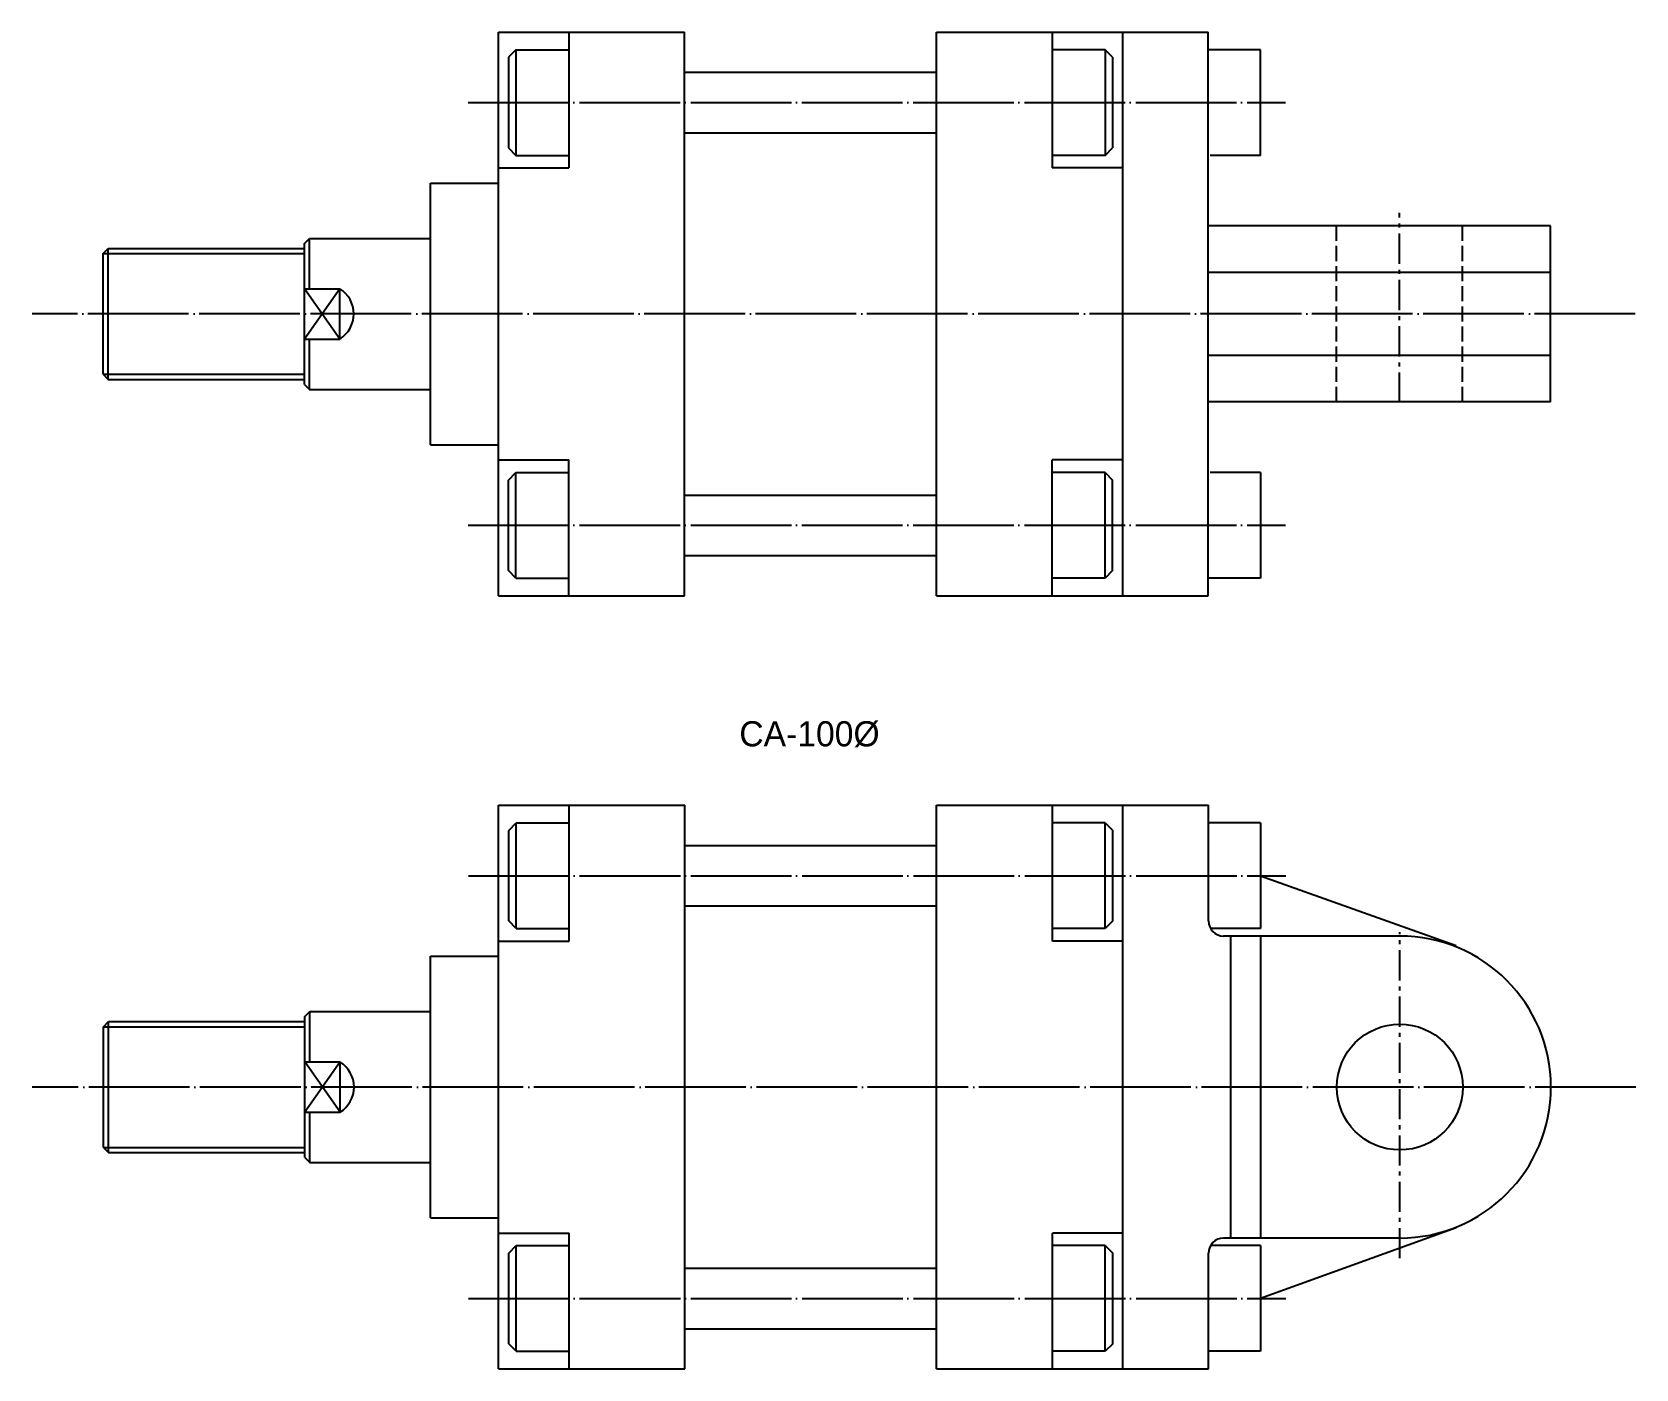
# Model space of a CAD drawing. Extents: x 77 to 396, y 16 to 282.
import ezdxf

# ---------------------------------------------------------------- set-up
doc = ezdxf.new("R2010")
doc.units = 0
doc.header["$MEASUREMENT"] = 0
for name, pattern in [('CENTER', [22, 20, -1, 0, -1]), ('DASHED', [4, 3, -1]), ('SCENTER', [9.2, 6, -1.2, 0.8, -1.2])]:
    doc.linetypes.add(name, pattern=pattern)
for name, color, linetype in [('CEN', 1, 'CENTER'), ('CON', 2, 'CONTINUOUS'), ('DAS', 3, 'DASHED'), ('SCEN', 1, 'SCENTER'), ('UTI', 7, 'CONTINUOUS')]:
    doc.layers.add(name, color=color, linetype=linetype)

msp = doc.modelspace()

# ---------------------------------------------------------------- linework, layer by layer
at = {"layer": 'CEN'}
for p, q in [((163.61, 268.04), (325.96, 268.04)), ((395.4, 226.04), (77, 226.04)), ((163.61, 184.04), (325.96, 184.04)), ((163.66, 114.43), (326.01, 114.43)), ((395.55, 72.43), (77, 72.43)), ((163.66, 30.43), (326.01, 30.43))]:
    msp.add_line(p, q, dxfattribs=at)
at = {"layer": 'CON'}
for p, q in [((169.61, 170.04), (169.61, 282.04)), ((169.61, 282.04), (206.61, 282.04)), ((183.61, 282.04), (183.61, 255.04)), ((206.61, 170.04), (206.61, 282.04)), ((256.61, 170.04), (256.61, 282.04)), ((256.61, 282.04), (310.61, 282.04)), ((279.61, 282.04), (279.61, 255.04)), ((293.61, 170.04), (293.61, 282.04)), ((310.61, 170.04), (310.61, 282.04)), ((173.11, 278.54), (171.61, 277.04)), ((173.11, 278.54), (173.11, 257.54)), ((173.11, 278.54), (183.61, 278.54)), ((290.11, 278.54), (279.61, 278.54)), ((290.11, 278.54), (290.11, 257.54)), ((291.61, 277.04), (290.11, 278.54)), ((320.96, 278.54), (310.61, 278.54)), ((320.96, 257.54), (320.96, 278.54)), ((171.61, 277.04), (171.61, 259.04)), ((206.61, 274.04), (256.61, 274.04)), ((291.61, 277.04), (291.61, 259.04)), ((206.61, 262.04), (256.61, 262.04)), ((171.61, 259.04), (173.11, 257.54)), ((290.11, 257.54), (291.61, 259.04)), ((169.61, 255.04), (183.61, 255.04)), ((173.11, 257.54), (183.61, 257.54)), ((290.11, 257.54), (279.61, 257.54)), ((293.61, 255.04), (279.61, 255.04)), ((320.96, 257.54), (311.01, 257.54)), ((156.11, 200.04), (156.11, 252.04)), ((156.11, 252.04), (169.61, 252.04)), ((378.61, 243.54), (310.72, 243.54)), ((378.61, 208.54), (378.61, 243.54)), ((91.11, 238.04), (92.11, 239.04)), ((92.11, 239.04), (131.11, 239.04)), ((92.11, 213.04), (92.11, 239.04)), ((131.11, 240.04), (132.11, 241.04)), ((131.11, 212.04), (131.11, 240.04)), ((132.11, 241.04), (156.11, 241.04)), ((132.11, 231.04), (132.11, 241.04)), ((91.11, 214.04), (91.11, 238.04)), ((378.61, 234.29), (310.72, 234.29)), ((131.11, 231.04), (138.11, 231.04)), ((138.11, 221.04), (138.11, 231.04)), ((131.11, 221.04), (138.11, 221.04)), ((132.11, 211.04), (132.11, 221.04)), ((378.61, 217.79), (310.61, 217.79)), ((91.11, 214.04), (92.11, 213.04)), ((92.11, 213.04), (131.11, 213.04)), ((131.11, 212.04), (132.11, 211.04)), ((132.11, 211.04), (156.11, 211.04)), ((378.61, 208.54), (310.61, 208.54)), ((156.11, 200.04), (169.61, 200.04)), ((169.61, 197.04), (183.61, 197.04)), ((171.61, 193.04), (173.11, 194.54)), ((173.11, 194.54), (183.61, 194.54)), ((173.11, 173.54), (173.11, 194.54)), ((183.61, 170.04), (183.61, 197.04)), ((293.61, 197.04), (279.61, 197.04)), ((279.61, 170.04), (279.61, 197.04)), ((290.11, 194.54), (279.61, 194.54)), ((290.11, 194.54), (291.61, 193.04)), ((290.11, 173.54), (290.11, 194.54)), ((320.96, 194.54), (311.01, 194.54)), ((320.96, 194.54), (320.96, 173.54)), ((171.61, 175.04), (171.61, 193.04)), ((291.61, 175.04), (291.61, 193.04)), ((206.61, 190.04), (256.61, 190.04)), ((206.61, 178.04), (256.61, 178.04)), ((173.11, 173.54), (171.61, 175.04)), ((173.11, 173.54), (183.61, 173.54)), ((290.11, 173.54), (279.61, 173.54)), ((291.61, 175.04), (290.11, 173.54)), ((320.96, 173.54), (310.61, 173.54)), ((169.61, 170.04), (206.61, 170.04)), ((256.61, 170.04), (310.61, 170.04)), ((169.66, 128.43), (206.66, 128.43)), ((169.66, 16.43), (169.66, 128.43)), ((183.66, 101.43), (183.66, 128.43)), ((206.66, 16.43), (206.66, 128.43)), ((256.66, 128.43), (310.66, 128.43)), ((256.66, 16.43), (256.66, 128.43)), ((279.66, 101.43), (279.66, 128.43)), ((293.66, 16.43), (293.66, 128.43)), ((310.66, 105.43), (310.66, 128.43)), ((171.66, 123.43), (173.16, 124.93)), ((173.16, 124.93), (183.66, 124.93)), ((173.16, 103.93), (173.16, 124.93)), ((290.16, 124.93), (279.66, 124.93)), ((290.16, 103.93), (290.16, 124.93)), ((290.16, 124.93), (291.66, 123.43)), ((321.01, 124.93), (310.66, 124.93)), ((321.01, 124.93), (321.01, 103.93)), ((171.66, 105.43), (171.66, 123.43)), ((291.66, 105.43), (291.66, 123.43)), ((206.66, 120.43), (256.66, 120.43)), ((321.01, 114.43), (359.82, 100.57)), ((206.66, 108.43), (256.66, 108.43)), ((173.16, 103.93), (171.66, 105.43)), ((291.66, 105.43), (290.16, 103.93)), ((173.16, 103.93), (183.66, 103.93)), ((290.16, 103.93), (279.66, 103.93)), ((321.01, 103.93), (311.06, 103.93)), ((348.66, 102.43), (313.66, 102.43)), ((315.01, 102.43), (315.01, 42.43)), ((321.01, 102.43), (321.01, 42.43)), ((169.66, 101.43), (183.66, 101.43)), ((293.66, 101.43), (279.66, 101.43)), ((156.16, 98.43), (169.66, 98.43)), ((156.16, 46.43), (156.16, 98.43)), ((131.16, 86.43), (132.16, 87.43)), ((131.16, 58.43), (131.16, 86.43)), ((132.16, 77.43), (132.16, 87.43)), ((132.16, 87.43), (156.16, 87.43)), ((91.16, 84.43), (92.16, 85.43)), ((91.16, 60.43), (91.16, 84.43)), ((92.16, 59.43), (92.16, 85.43)), ((92.16, 85.43), (131.16, 85.43)), ((131.16, 77.43), (138.16, 77.43)), ((138.16, 67.43), (138.16, 77.43)), ((131.16, 67.43), (138.16, 67.43)), ((132.16, 57.43), (132.16, 67.43)), ((91.16, 60.43), (92.16, 59.43)), ((92.16, 59.43), (131.16, 59.43)), ((131.16, 58.43), (132.16, 57.43)), ((132.16, 57.43), (156.16, 57.43)), ((156.16, 46.43), (169.66, 46.43)), ((169.66, 43.43), (183.66, 43.43)), ((183.66, 16.43), (183.66, 43.43)), ((279.66, 16.43), (279.66, 43.43)), ((293.66, 43.43), (279.66, 43.43)), ((348.66, 42.43), (313.66, 42.43)), ((359.82, 44.45), (321.01, 30.43)), ((171.66, 39.43), (173.16, 40.93)), ((171.66, 21.43), (171.66, 39.43)), ((173.16, 40.93), (183.66, 40.93)), ((173.16, 19.93), (173.16, 40.93)), ((290.16, 40.93), (279.66, 40.93)), ((290.16, 19.93), (290.16, 40.93)), ((290.16, 40.93), (291.66, 39.43)), ((291.66, 21.43), (291.66, 39.43)), ((310.66, 16.43), (310.66, 39.43)), ((321.01, 40.93), (311.06, 40.93)), ((321.01, 40.93), (321.01, 19.93)), ((206.66, 36.43), (256.66, 36.43)), ((206.66, 24.43), (256.66, 24.43)), ((173.16, 19.93), (171.66, 21.43)), ((173.16, 19.93), (183.66, 19.93)), ((290.16, 19.93), (279.66, 19.93)), ((291.66, 21.43), (290.16, 19.93)), ((321.01, 19.93), (310.66, 19.93)), ((169.66, 16.43), (206.66, 16.43)), ((256.66, 16.43), (310.66, 16.43))]:
    msp.add_line(p, q, dxfattribs=at)
msp.add_circle((348.66, 72.43), 12.5, dxfattribs=at)
for centre, radius, start, end in [((135.01, 226.04), 5.88, 301.7811, 58.2189), ((313.66, 105.43), 3, 180, 270), ((348.66, 72.43), 30, 270, 90), ((135.06, 72.43), 5.88, 301.7811, 58.2189), ((313.66, 39.43), 3, 90, 180)]:
    msp.add_arc(centre, radius, start, end, dxfattribs=at)
at = {"layer": 'DAS'}
for p, q in [((336.11, 208.54), (336.11, 243.54)), ((361.11, 208.54), (361.11, 243.54))]:
    msp.add_line(p, q, dxfattribs=at)
at = {"layer": 'SCEN'}
for p, q in [((348.61, 208.41), (348.61, 246.15)), ((348.66, 38.43), (348.66, 103.2))]:
    msp.add_line(p, q, dxfattribs=at)
at = {"layer": 'UTI'}
for p, q in [((91.11, 238.04), (131.11, 238.04)), ((138.11, 231.04), (131.11, 221.04)), ((138.11, 221.04), (131.11, 231.04)), ((91.11, 214.04), (131.11, 214.04)), ((91.16, 84.43), (131.16, 84.43)), ((138.16, 67.43), (131.16, 77.43)), ((138.16, 77.43), (131.16, 67.43)), ((91.16, 60.43), (131.16, 60.43))]:
    msp.add_line(p, q, dxfattribs=at)

# ---------------------------------------------------------------- texts
msp.add_text('CA-100%%C', height=5, dxfattribs=at).set_placement((217.47, 140.12))

doc.saveas('drawing.dxf')
